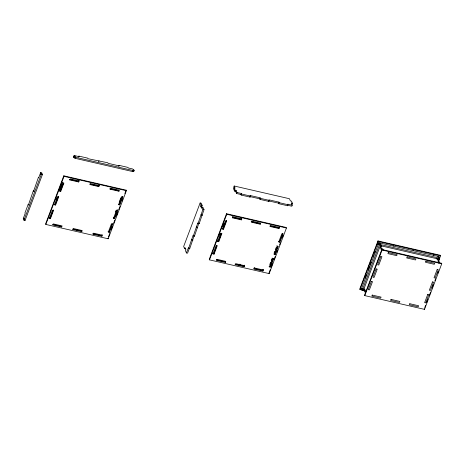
<?xml version="1.0" encoding="UTF-8"?>
<svg xmlns="http://www.w3.org/2000/svg" width="465" height="465" viewBox="0 0 465 465"><rect width="100%" height="100%" fill="white"/><g stroke="black" fill="none" stroke-linecap="round" stroke-linejoin="round"><path stroke-width="0.7" d="M29.219 204.844L28.115 204.588L24.976 212.877L25.209 213.418L23.25 218.597L23.483 219.137L23.872 218.102L23.948 220.218L25.052 220.468L42.46 174.456L42.228 173.916L41.123 173.66L40.734 174.701L40.658 172.585L41.769 172.841L41.995 173.381L40.891 173.125M34.398 191.162L33.294 190.906L28.348 205.123L28.115 204.588M40.658 172.585L38.7 177.764L38.467 177.229L33.527 191.446L33.294 190.906M23.948 220.218L41.356 174.201L41.123 173.66M63.798 175.817L45.605 223.898L45.837 224.438L108.176 238.789L126.37 190.702L126.137 190.168L63.798 175.817L64.031 176.351L45.837 224.438M55.928 199.793L56.654 197.881M59.654 189.941L61.828 184.198M49.296 218.474L52.435 210.186L53.539 210.442L50.4 218.73L49.296 218.474L49.063 217.94L50.168 218.19L50.4 218.73M54.469 204.798L57.608 196.503L58.712 196.759L55.579 205.053L54.469 204.798L54.236 204.257L55.347 204.513L55.579 205.053M62.787 182.826L63.891 183.082L60.752 191.371L59.648 191.115L62.787 182.826L62.554 182.286M50.168 218.19L53.306 209.901L53.539 210.442M55.347 204.513L58.48 196.218L58.712 196.759M60.752 191.371L60.52 190.83L63.414 183.181M134.193 170.306L132.624 168.969L128.206 167.952L127.974 167.417L119.133 165.377L119.366 165.918L108.089 163.32L107.857 162.785L87.972 158.693L87.74 158.152L78.899 156.118L79.131 156.659L74.708 155.636L74.941 156.176L73.836 155.92L73.447 156.961L75.016 158.292L132.932 171.626L133.089 170.051L134.193 170.306L133.804 171.341L132.699 171.085L132.932 171.626M73.673 157.495L73.836 155.92M74.319 156.676L74.708 155.636M74.784 157.751L75.173 156.717L74.069 156.461M75.016 158.292L75.173 156.717M69.878 179.955L70.273 178.915L79.114 180.955L78.719 181.989L69.878 179.955L69.645 179.414L78.492 181.449L78.719 181.989M78.504 157.153L78.899 156.118M78.492 181.449L78.881 180.414L79.114 180.955M61.706 226.967L62.095 225.932L53.254 223.892L52.859 224.932L61.706 226.967L61.473 226.426L52.626 224.392M72.976 229.559L73.371 228.524L82.212 230.559L81.817 231.599L72.976 229.559L72.743 229.024L81.584 231.059L81.817 231.599M98.621 161.785L99.016 160.751M98.836 186.622L98.999 185.047L98.836 186.622L89.995 184.582L90.39 183.547L99.231 185.582M93.093 234.191L93.482 233.157L102.329 235.191L101.934 236.226L93.093 234.191L92.861 233.651L101.701 235.691L101.934 236.226M110.112 189.214L110.501 188.18L119.348 190.214L118.953 191.249L110.112 189.214L109.88 188.674L118.72 190.714L118.953 191.249M118.738 166.418L119.133 165.377M101.701 235.691L102.097 234.651M115.43 212.104L116.157 210.192M119.162 202.252L120.848 197.788M108.316 232.064L111.455 223.775L112.559 224.025L109.42 232.32L108.316 232.064L108.083 231.524L109.188 231.779L109.42 232.32M113.495 218.387L116.628 210.093L117.738 210.349L114.599 218.637L113.495 218.387L113.262 217.847L114.367 218.102L114.599 218.637M118.668 204.705L121.807 196.416L122.911 196.666L119.772 204.96L118.668 204.705L118.436 204.164L119.54 204.42L119.772 204.96M109.188 231.779L112.327 223.491M114.367 218.102L117.506 209.808L117.738 210.349M119.54 204.42L122.44 196.765M108.455 236.9L109.734 233.511M111.275 229.448L112.553 226.06M113.582 223.351L114.861 219.968M116.401 215.9L117.68 212.517M118.709 209.808L119.987 206.419M122.039 201.002L122.807 198.968M124.858 193.55L126.137 190.168M202.234 207.477L201.769 206.396L202.165 205.361L201.235 203.205L200.13 202.949L183.658 246.479L184.588 248.636L185.692 248.885M184.588 248.636L184.977 247.595L185.907 249.752L185.518 250.792L186.448 252.943L187.552 253.198L189.511 248.019L189.743 248.554L188.639 248.304L188.406 247.764L186.448 252.943M199.154 223.682L198.921 223.148L194.451 236.121L193.341 235.865L197.817 222.892L198.049 223.433L199.154 223.682L204.019 209.674L203.089 207.518L201.984 207.262L201.595 208.297L200.665 206.14L201.06 205.106L200.13 202.949M188.639 248.304L193.109 235.325L193.341 235.865M198.049 223.433L202.914 209.419L201.984 207.262M189.743 248.554L194.219 235.581L194.451 236.121M292.014 204.327L292.404 203.292L291.474 201.136L290.369 200.88L289.439 198.729L234.18 186.006L233.785 187.04L234.25 188.116M234.18 186.006L235.104 188.162L234 187.906L233.61 188.941L234.534 191.098L235.645 191.353L236.569 193.51L240.992 194.527L241.225 195.068L250.065 197.102L250.228 195.527L260.173 197.817L260.016 199.392L268.857 201.426L269.014 199.851L278.965 202.141L278.802 203.717L287.649 205.751L287.806 204.176L292.229 205.193L291.834 206.233L287.417 205.216L287.649 205.751M234.534 191.098L234.93 190.063L234 187.906M226.519 213.726L209.262 259.325L209.494 259.865L269.183 273.606L286.434 228.007L286.202 227.466L226.519 213.726L226.751 214.266L209.494 259.865M235.645 191.353L236.034 190.313L234.93 190.063M219.602 235.185L220.323 233.273M222.857 226.577L224.066 223.386M212.953 253.902L216.091 245.607L217.196 245.863L214.057 254.157L212.953 253.902L212.72 253.361L213.824 253.617L214.057 254.157M217.661 241.463L220.799 233.174L221.904 233.43L218.765 241.719L217.661 241.463L217.428 240.928L218.533 241.178L218.765 241.719M222.363 229.03L225.502 220.736L226.606 220.991L223.473 229.286L222.363 229.03L222.131 228.489L223.241 228.745L223.473 229.286M213.824 253.617L216.963 245.328M218.533 241.178L221.445 233.482M223.241 228.745L226.374 220.451L226.606 220.991M236.569 193.51L236.964 192.469L236.034 190.313M240.992 194.527L241.381 193.492L236.964 192.469M232.988 216.83L241.829 218.864L241.44 219.899L232.599 217.864L232.756 216.289M241.225 195.068L241.381 193.492M241.44 219.899L241.602 218.323M225.362 262.388L225.752 261.353L216.911 259.319L216.521 260.354L225.362 262.388L225.13 261.853L216.289 259.813M260.016 199.392L260.173 197.817M235.307 264.678L235.703 263.643L244.544 265.678L244.154 266.718L235.307 264.678L235.075 264.143L243.922 266.178L244.154 266.718M243.922 266.178L244.311 265.143L244.544 265.678M260.231 224.229L260.621 223.188L251.78 221.154L251.385 222.189L260.231 224.229L259.999 223.688L251.152 221.654M278.802 203.717L278.965 202.141M262.94 271.043L263.103 269.468L262.94 271.043L254.099 269.008L254.262 267.433M270.177 226.519L270.572 225.479L279.413 227.513L279.017 228.553L270.177 226.519L269.944 225.978L278.785 228.013L279.017 228.553M278.785 228.013L279.18 226.978L279.413 227.513M269.816 264.428L270.537 262.51M271.264 260.598L271.984 258.685M274.036 253.268L274.763 251.35M275.483 249.438L276.21 247.525M270.427 267.131L270.194 266.596L273.333 258.302L273.565 258.842L270.427 267.131L269.322 266.881L272.461 258.587L272.228 258.046M277.169 246.154L274.03 254.442L275.135 254.698L278.273 246.404L277.169 246.154L276.937 245.613M277.797 246.502L274.902 254.157L275.135 254.698M279.843 242.259L279.61 241.719L282.743 233.43L282.976 233.971L279.843 242.259L278.733 242.003L281.871 233.715L282.976 233.971M270.217 269.712L268.95 273.065L269.183 273.606M271.235 267.032L272.502 263.678M274.025 259.656L275.292 256.302M276.815 252.28L277.576 250.269M279.605 244.904L280.366 242.893M282.394 237.528L283.156 235.517M438.733 260.557L440.529 255.82L440.297 255.279L377.958 240.928L359.765 289.015L359.997 289.55L364.2 290.52M359.997 289.55L378.19 241.463L377.958 240.928M365.153 277.948L366.356 274.757M369.605 266.183L368.396 269.369L368.629 269.909M370.326 264.265L371.053 262.353M374.54 253.14L375.261 251.228M377.69 244.811L378.429 242.864M438.704 260.923L439.727 258.215L439.03 256.599L378.905 242.759L361.491 288.771L362.189 290.387L365.414 291.131M361.724 289.311L362.119 288.271L361.956 289.846M362.189 290.387L379.603 244.375L378.905 242.759M363.293 290.642L380.707 244.631L380.475 244.09L379.37 243.834L378.975 244.869L379.138 243.294L380.242 243.55L380.01 243.009M364.217 289.986L364.612 288.951L365.542 291.107L365.147 292.142M381.835 249.484L364.577 295.083L364.81 295.624L424.499 309.365L441.75 263.765L441.518 263.225L381.835 249.484L382.067 250.025L364.81 295.624M437.722 260.348L438.623 257.965L438.39 257.424L439.495 257.68L439.105 258.714M424.772 307.481L425.533 305.47M426.55 302.791L427.817 299.437M429.34 295.415L430.607 292.061M432.13 288.033L433.397 284.685M434.92 280.657L435.682 278.645M437.71 273.281L438.472 271.269M292.404 203.292L291.299 203.036L292.229 205.193M241.614 194.027L250.461 196.061M260.406 198.357L269.247 200.392M279.198 202.682L288.038 204.716M259.784 198.851L249.833 196.561L250.065 197.102M278.57 203.176L268.625 200.886L268.857 201.426M75.406 157.257L133.321 170.591M378.19 241.463L440.529 255.82M439.262 257.139L438.158 256.883L437.925 256.343M379.603 244.375L439.727 258.215M438.233 258.999L380.312 245.665L380.079 245.125M201.06 205.106L202.165 205.361M438.164 259.691L437.059 259.441L436.594 258.36M200.665 206.14L201.769 206.396M439.094 261.847L437.989 261.597L438.681 263.213M64.031 176.351L126.37 190.702M226.751 214.266L286.434 228.007M382.067 250.025L441.75 263.765M202.914 209.419L204.019 209.674M89.762 184.047L98.603 186.081M241.207 219.364L232.366 217.324L232.599 217.864M41.356 174.201L42.46 174.456M200.956 214.603L202.06 214.853M201.188 215.138L202.292 215.394M60.52 190.83L59.415 190.574L59.648 191.115M278.5 241.469L279.61 241.719M196.247 227.036L197.352 227.292M196.48 227.577L197.584 227.833M191.545 239.475L192.65 239.725M191.778 240.01L192.882 240.266M272.461 258.587L273.565 258.842M270.194 266.596L269.09 266.34L269.322 266.881M254.495 267.968L263.335 270.008M262.708 270.502L253.867 268.468L254.099 269.008M437.699 258.616L439.559 262.928M433.275 254.785L433.508 255.326M413.158 250.158L413.391 250.693M424.266 308.824L424.499 309.365M393.041 245.526L393.274 246.066M381.329 245.636L381.794 246.717L380.69 246.462L380.294 247.496L381.224 249.653L381.62 248.618L382.724 248.874L383.189 249.949M380.225 245.386L382.079 249.693M373.575 255.692L373.808 256.227M363.752 288.91L365.612 293.223M363.456 289.067L363.688 289.608M239.894 264.126L240.12 264.661M220.102 237.034L220.334 237.574M133.571 170.8L133.804 171.341M115.936 213.952L116.169 214.493M107.944 238.254L108.176 238.789M77.167 230.041L77.399 230.576M24.819 219.933L25.052 220.468M371.407 281.366L368.268 289.66L369.373 289.91L372.512 281.621L371.407 281.366M376.109 268.933L372.976 277.221L374.081 277.477L377.22 269.183L376.109 268.933M380.818 256.494L377.679 264.783L378.783 265.038L381.922 256.75L380.818 256.494M372.227 295.077L371.837 296.112L380.678 298.146L381.068 297.112L372.227 295.077M388.304 252.588L387.915 253.623L396.755 255.657L397.145 254.622L388.304 252.588M391.019 299.402L390.623 300.437L399.464 302.471L399.859 301.436L391.019 299.402M407.096 256.913L406.701 257.947L415.541 259.981L415.937 258.947L407.096 256.913M409.805 303.726L409.415 304.761L418.256 306.801L418.651 305.761L409.805 303.726M425.882 261.237L425.492 262.272L434.333 264.312L434.728 263.271L425.882 261.237M427.777 294.345L424.638 302.634L425.742 302.889L428.881 294.601L427.777 294.345M432.479 281.906L429.346 290.201L430.45 290.456L433.583 282.162L432.479 281.906M437.187 269.473L434.048 277.762L435.153 278.018L438.292 269.729L437.187 269.473"/></g></svg>
